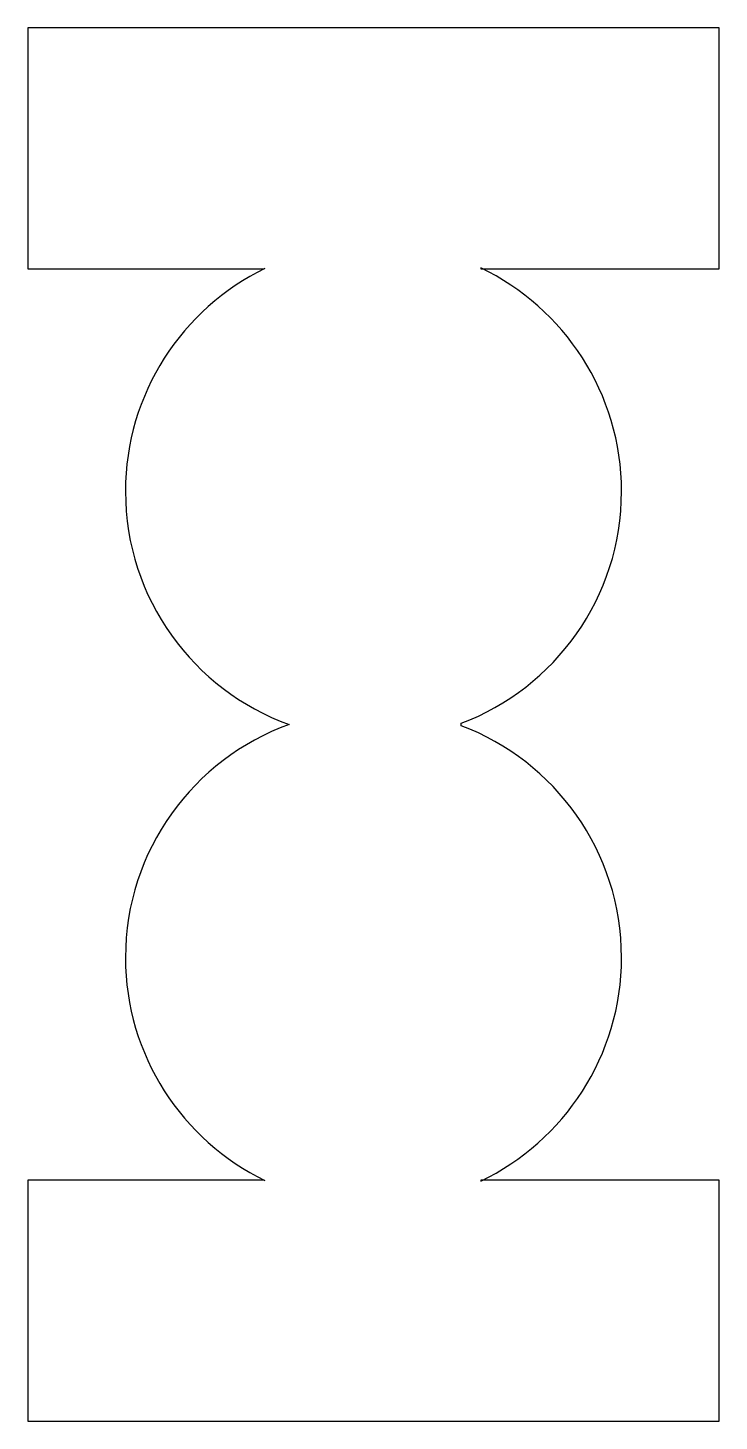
# Model space of a CAD drawing. Header units: centimetres. Extents: x -5.2 to 5.2, y -10.4 to 10.4.
import ezdxf

# ---------------------------------------------------------------- set-up
doc = ezdxf.new("R2010")
doc.units = ezdxf.units.CM
doc.header["$MEASUREMENT"] = 0
doc.layers.add('Camada 1', color=7, linetype='Continuous')

msp = doc.modelspace()

# ---------------------------------------------------------------- linework, layer by layer
at = {"layer": 'Camada 1'}
msp.add_open_spline([(1.30983, -0.01771), (2.70953, -0.54688), (3.70484, -1.89935), (3.70484, -3.48436), (3.70484, -3.48436), (3.70484, -4.95547), (2.84738, -6.22634), (1.60492, -6.82443), (1.60492, -6.82443), (1.60492, -6.82443), (1.60492, -6.81181), (1.60492, -6.81181), (1.60492, -6.81181), (1.60492, -6.81181), (5.16277, -6.81182), (5.16277, -6.81182), (5.16277, -6.81182), (5.16277, -6.81182), (5.16277, -10.41375), (5.16277, -10.41375), (5.16277, -10.41375), (5.16277, -10.41375), (-5.16275, -10.41375), (-5.16275, -10.41375), (-5.16275, -10.41375), (-5.16275, -10.41375), (-5.16275, -6.81184), (-5.16275, -6.81184), (-5.16275, -6.81184), (-5.16275, -6.81184), (-1.64466, -6.81184), (-1.64466, -6.81184), (-1.64466, -6.81184), (-1.64466, -6.81184), (-1.62135, -6.81647), (-1.62135, -6.81647), (-1.62135, -6.81647), (-2.85489, -6.2152), (-3.70484, -4.94907), (-3.70484, -3.48436), (-3.70484, -3.48436), (-3.70484, -1.88138), (-2.68672, -0.51605), (-1.26184, 0.00002), (-1.26184, 0.00002), (-2.68673, 0.51612), (-3.70484, 1.88137), (-3.70484, 3.48437), (-3.70484, 3.48437), (-3.70484, 4.94902), (-2.85487, 6.21519), (-1.62135, 6.81651), (-1.62135, 6.81651), (-1.62135, 6.81651), (-1.64466, 6.81185), (-1.64466, 6.81185), (-1.64466, 6.81185), (-1.64466, 6.81185), (-5.16275, 6.81184), (-5.16275, 6.81184), (-5.16275, 6.81184), (-5.16275, 6.81184), (-5.16275, 10.41377), (-5.16275, 10.41377), (-5.16275, 10.41377), (-5.16275, 10.41377), (5.16275, 10.41377), (5.16275, 10.41377), (5.16275, 10.41377), (5.16275, 10.41377), (5.16275, 6.81184), (5.16275, 6.81184), (5.16275, 6.81184), (5.16275, 6.81184), (1.6049, 6.81184), (1.6049, 6.81184), (1.6049, 6.81184), (1.6049, 6.81184), (1.6049, 6.82446), (1.6049, 6.82446), (1.6049, 6.82446), (2.84736, 6.2264), (3.70482, 4.95552), (3.70482, 3.48436), (3.70482, 3.48436), (3.70482, 1.89937), (2.70954, 0.54685), (1.30981, 0.01774), (1.30981, 0.01774), (1.30981, 0.01774), (1.30981, -0.01771), (1.30981, -0.01771), (1.30981, -0.01771), (1.30981, -0.01771), (1.30983, -0.01771), (1.30983, -0.01771)], degree=3, knots=[0, 0, 0, 0, 0.04, 0.04, 0.04, 0.04, 0.08, 0.08, 0.08, 0.08, 0.12, 0.12, 0.12, 0.12, 0.16, 0.16, 0.16, 0.16, 0.2, 0.2, 0.2, 0.2, 0.24, 0.24, 0.24, 0.24, 0.28, 0.28, 0.28, 0.28, 0.32, 0.32, 0.32, 0.32, 0.36, 0.36, 0.36, 0.36, 0.4, 0.4, 0.4, 0.4, 0.44, 0.44, 0.44, 0.44, 0.48, 0.48, 0.48, 0.48, 0.52, 0.52, 0.52, 0.52, 0.56, 0.56, 0.56, 0.56, 0.6, 0.6, 0.6, 0.6, 0.64, 0.64, 0.64, 0.64, 0.68, 0.68, 0.68, 0.68, 0.72, 0.72, 0.72, 0.72, 0.76, 0.76, 0.76, 0.76, 0.8, 0.8, 0.8, 0.8, 0.84, 0.84, 0.84, 0.84, 0.88, 0.88, 0.88, 0.88, 0.92, 0.92, 0.92, 0.92, 1, 1, 1, 1], dxfattribs=at)

doc.saveas('drawing.dxf')
